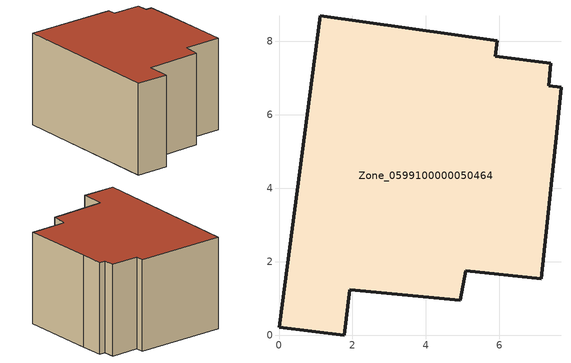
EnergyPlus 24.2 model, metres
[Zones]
Zone_0599100000050464
 floor ground (C_G): 7.67,6.75 7.56,5.51 7.14,1.54 5.08,1.76 4.93,0.95 1.93,1.24 1.78,0 0,0.22 1.13,8.7 5.94,8.02 5.88,7.6 7.39,7.4 7.35,6.79 z0
 wall outside (C_F): 5.94,8.02 1.13,8.7 0,0.22 1.78,0 1.93,1.24 4.93,0.95 5.08,1.76 7.14,1.54 7.56,5.51 7.67,6.75 7.35,6.79 7.39,7.4 5.88,7.6 5.94,8.02 z0:4.95
 roof outside (C_R): 7.35,6.79 7.39,7.4 5.88,7.6 5.94,8.02 1.13,8.7 0,0.22 1.78,0 1.93,1.24 4.93,0.95 5.08,1.76 7.14,1.54 7.56,5.51 7.67,6.75 z4.95
[BUILDING]
Pand.0599100000050464: North Axis=0; Terrain=City; Loads Convergence Tolerance Value=0.04; Temperature Convergence Tolerance Value=0.4; Solar Distribution=FullExterior; Maximum Number of Warmup Days=25; Minimum Number of Warmup Days=1
[Site:Location]
Rotterdam.The.Hague.AP_ZH_NLD Design_Conditions: Latitude=51.96; Longitude=4.45; Time Zone=1; Elevation=-4.5
[SITE:GROUNDTEMPERATURE:BUILDINGSURFACE]
18, 18, 18, 18, 18, 18, 18, 18, 18, 18, 18, 18
[MATERIAL] Thermal Absorptance=0.9; Solar Absorptance=0.7; Visible Absorptance=0.7
Name | Roughness | Thickness | Conductivity | Density | Specific Heat
G.D.1965 | MediumSmooth | 0.15 | 1 | 540 | 1210
F.D.1965 | Rough | 0.3 | 0.857143 | 1920 | 840
R.D.1965 | MediumRough | 0.2 | 0.08 | 1500 | 1000
[CONSTRUCTION]
C_G: G.D.1965
C_F: F.D.1965
C_R: R.D.1965
[ZONE]
Zone_0599100000050464: Type=1; Multiplier=1; Ceiling Height=Autocalculate; Volume=Autocalculate; Floor Area=autocalculate; Part of Total Floor Area=Yes
[ZONEINFILTRATION:DESIGNFLOWRATE]
Infil_Zone_0599100000050464: Zone or ZoneList or Space or SpaceList=Zone_0599100000050464; Schedule=AlwaysOn; Design Flow Rate Calculation Method=Flow/Area; Flow Rate per Floor Area=0.0042; Constant Term Coefficient=1; Temperature Term Coefficient=0; Velocity Term Coefficient=0; Velocity Squared Term Coefficient=0
[HVACTEMPLATE:ZONE:IDEALLOADSAIRSYSTEM]
Zone_0599100000050464: Maximum Heating Supply Air Temperature=50; Minimum Cooling Supply Air Temperature=13; Maximum Heating Supply Air Humidity Ratio=0.0156; Minimum Cooling Supply Air Humidity Ratio=0.0077; Heating Limit=NoLimit; Cooling Limit=NoLimit; Dehumidification Control Type=ConstantSensibleHeatRatio; Cooling Sensible Heat Ratio=0.7; Dehumidification Setpoint=60; Humidification Control Type=None; Humidification Setpoint=30; Outdoor Air Method=None; Outdoor Air Flow Rate per Person=0.00944; Outdoor Air Flow Rate per Zone Floor Area=0; Outdoor Air Flow Rate per Zone=0; Demand Controlled Ventilation Type=None; Outdoor Air Economizer Type=NoEconomizer; Heat Recovery Type=None; Sensible Heat Recovery Effectiveness=0.7; Latent Heat Recovery Effectiveness=0.65
[ZONECONTROL:THERMOSTAT]
ThermostatControl_Zone_0599100000050464: Zone or ZoneList=Zone_0599100000050464; Control Type Schedule=DualSetpointControlType; Control 1=Thermostat_Zone_0599100000050464; Temperature Difference Between Cutout And Setpoint=0
[THERMOSTATSETPOINT:DUALSETPOINT]
Thermostat_Zone_0599100000050464: Heating Setpoint Temperature Schedule=HeatingSetpoint_Zone_0599100000050464; Cooling Setpoint Temperature Schedule=CoolingSetpoint_Zone_0599100000050464
[SCHEDULE:COMPACT]
HeatingSetpoint_Zone_0599100000050464: Through: 12/31, For: AllDays, Until: 24:00, 21
CoolingSetpoint_Zone_0599100000050464: Through: 12/31, For: AllDays, Until: 24:00, 24
DualSetpointControlType: Through: 12/31, For: AllDays, Until: 24:00, 4
AlwaysOn: Through: 12/31, For: AllDays, Until: 24:00, 1
